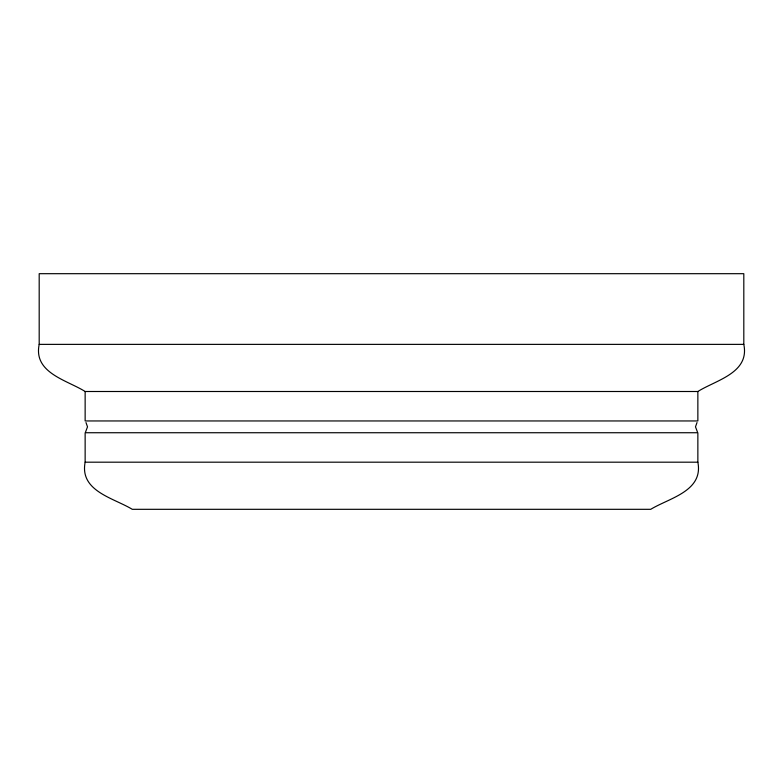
<?xml version="1.0" encoding="UTF-8"?>
<svg xmlns="http://www.w3.org/2000/svg" width="783" height="783" viewBox="0 0 783 783"><rect width="100%" height="100%" fill="white"/><g stroke="black" fill="none" stroke-linecap="round" stroke-linejoin="round"><path stroke-width="1.17" d="M697.859 462.185C703.574 491.195 669.289 497.988 650.732 509.312L132.268 509.312C113.711 497.988 79.426 491.195 85.141 462.185L85.141 432.735L697.859 432.735L697.859 462.185L85.141 462.185M39.189 344.373C33.18 372.943 66.956 380.078 85.141 391.5L697.859 391.5C716.044 380.078 749.82 372.943 743.811 344.373L743.811 273.688L39.189 273.688L39.189 344.373L743.811 344.373M697.007 422.556L695.49 426.843L697.408 431.893M85.592 431.893L87.51 426.843L85.993 422.556M697.859 391.5L697.859 420.951L85.141 420.951L85.141 391.5"/></g></svg>
